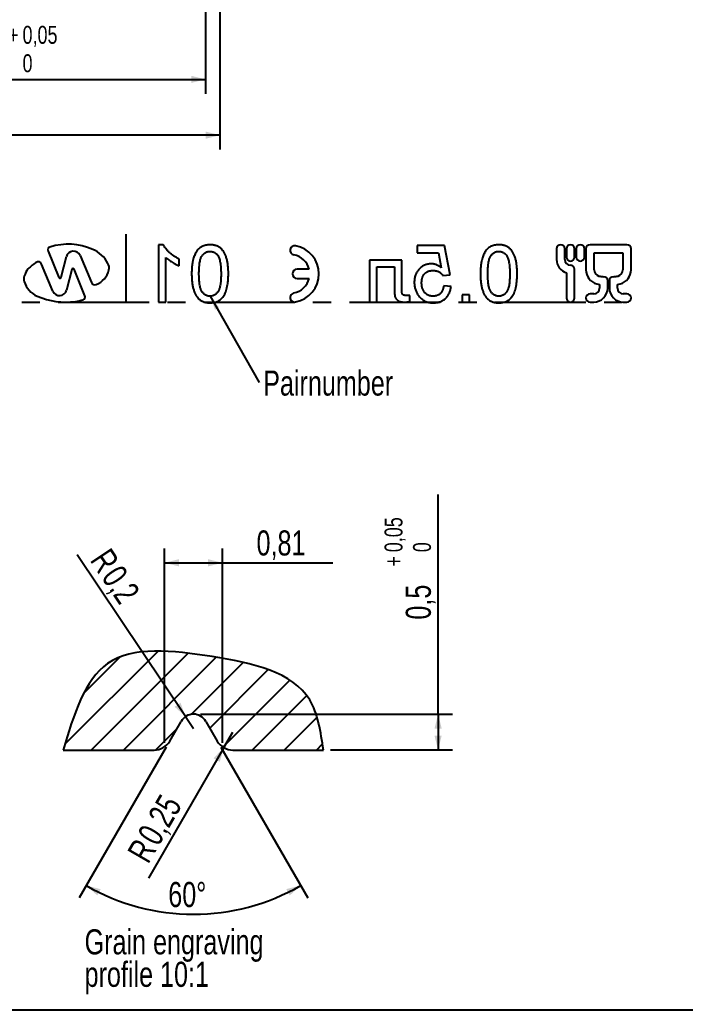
# Model space of a CAD drawing. Header units: millimetres. Extents: x -54 to 586, y 8 to 412.
# Drawn here: x 83.7 to 176.6, y 8 to 146.2 of the extents above; entities that cross this region are included whole.
import ezdxf

# ---------------------------------------------------------------- set-up
doc = ezdxf.new("R2010")
doc.units = ezdxf.units.MM
doc.header["$PDSIZE"] = -1
doc.linetypes.add('CENTERX2', pattern=[20.32, 12.7, -2.54, 2.54, -2.54])
for name, color, linetype in [('CENTERLINE', 4, 'CENTERX2'), ('DIMENSIONS', 2, 'Continuous'), ('HATCH', 3, 'Continuous'), ('TEXT', 2, 'Continuous')]:
    doc.layers.add(name, color=color, linetype=linetype)
doc.layers.add('OUTLINE', color=7, linetype='Continuous', lineweight=25)
doc.styles.add('SLDTEXTSTYLE0', font='TXT', dxfattribs={"width": 0.75})
doc.dimstyles.new('SLDDIMSTYLE0', dxfattribs={"dimtxt": 3.5, "dimasz": 2, "dimexe": 0, "dimexo": 0.0625, "dimgap": 0.875, "dimtad": 1, "dimrnd": 1e-09, "dimzin": 12, "dimdsep": 46, "dimtxsty": 'SLDTEXTSTYLE0', "dimsah": 1, "dimcen": 0.09, "dimadec": 0, "dimazin": 3, "dimtfac": 1, "dimtofl": 0, "dimtmove": 0, "dimatfit": 3, "dimfxl": 0, "dimfrac": 2, "dimtolj": 1, "dimtzin": 12, "dimarcsym": 0})
doc.dimstyles.new('SLDDIMSTYLE11', dxfattribs={"dimtxt": 0.18, "dimasz": 2, "dimexe": 0, "dimexo": 0.0625, "dimgap": 0, "dimtad": 0, "dimtih": 1, "dimtoh": 1, "dimdec": 0, "dimrnd": 1e-09, "dimzin": 0, "dimdsep": 46, "dimtxsty": 'Standard', "dimsah": 1, "dimcen": 0.09, "dimadec": 0, "dimazin": 0, "dimtfac": 2, "dimtdec": 0, "dimtofl": 0, "dimtmove": 0, "dimatfit": 3, "dimfxl": 0, "dimfrac": 2, "dimtolj": 1, "dimtzin": 0, "dimarcsym": 0})
doc.dimstyles.new('SLDDIMSTYLE12', dxfattribs={"dimtxt": 3.5, "dimasz": 2, "dimexe": 0, "dimexo": 0.0625, "dimgap": 0.875, "dimtad": 1, "dimlfac": 0.1, "dimrnd": 1e-09, "dimdsep": 46, "dimtxsty": 'SLDTEXTSTYLE0', "dimsah": 1, "dimcen": 0.09, "dimadec": 0, "dimazin": 2, "dimtfac": 1, "dimtofl": 0, "dimtmove": 0, "dimatfit": 3, "dimfxl": 0, "dimfrac": 2, "dimtolj": 1, "dimtzin": 12, "dimarcsym": 0})
doc.dimstyles.new('SLDDIMSTYLE14', dxfattribs={"dimtxt": 3.5, "dimasz": 2, "dimexe": 0, "dimexo": 0.0625, "dimgap": 0.875, "dimtad": 1, "dimdec": 4, "dimlfac": 0.1, "dimzin": 12, "dimdsep": 46, "dimtxsty": 'SLDTEXTSTYLE0', "dimsah": 1, "dimcen": 0.09, "dimazin": 3, "dimtfac": 1, "dimtofl": 0, "dimtmove": 0, "dimatfit": 3, "dimfxl": 0, "dimfrac": 2, "dimtolj": 1, "dimtzin": 12, "dimarcsym": 0})
doc.dimstyles.new('SLDDIMSTYLE15', dxfattribs={"dimtxt": 3.5, "dimasz": 2, "dimexe": 0, "dimexo": 0.0625, "dimgap": 0.875, "dimtad": 1, "dimlfac": 0.1, "dimrnd": 1e-09, "dimdsep": 46, "dimtxsty": 'SLDTEXTSTYLE0', "dimsah": 1, "dimcen": 0, "dimadec": 0, "dimazin": 2, "dimtfac": 1, "dimtofl": 0, "dimtmove": 0, "dimatfit": 3, "dimfxl": 0, "dimfrac": 2, "dimtolj": 1, "dimtzin": 12, "dimarcsym": 0})
doc.dimstyles.new('SLDDIMSTYLE16', dxfattribs={"dimtxt": 3.5, "dimasz": 2, "dimexe": 0, "dimexo": 0.0625, "dimgap": 0.875, "dimtad": 1, "dimlfac": 0.1, "dimrnd": 1e-09, "dimdsep": 46, "dimtxsty": 'SLDTEXTSTYLE0', "dimsah": 1, "dimcen": 0.09, "dimadec": 0, "dimazin": 2, "dimtol": 1, "dimtp": 0.05, "dimtfac": 1, "dimtofl": 0, "dimtmove": 0, "dimatfit": 3, "dimfxl": 0, "dimfrac": 2, "dimtolj": 1, "dimarcsym": 0})
doc.dimstyles.new('SLDDIMSTYLE5', dxfattribs={"dimtxt": 3.5, "dimasz": 2, "dimexe": 0, "dimexo": 0.0625, "dimgap": 0.875, "dimtad": 1, "dimrnd": 1e-09, "dimzin": 12, "dimdsep": 46, "dimtxsty": 'SLDTEXTSTYLE0', "dimsah": 1, "dimcen": 0.09, "dimadec": 0, "dimazin": 3, "dimtol": 1, "dimtp": 0.05, "dimtfac": 1, "dimtofl": 0, "dimtmove": 0, "dimatfit": 3, "dimfxl": 0, "dimfrac": 2, "dimtolj": 1, "dimarcsym": 0})

# ---------------------------------------------------------------- blocks, each defined once
blk = doc.blocks.new('SW_NOTE_1')
at = {"layer": 'TEXT', "color": 0, "char_height": 3.5, "attachment_point": 1, "style": 'SLDTEXTSTYLE0'}
for s, insert in [('Grain engraving', (0, 4.5)), ('profile 10:1', (0, -0.03))]:
    blk.add_mtext(s, dxfattribs=dict(at, insert=insert))
blk = doc.blocks.new('_D_7')
at = {"layer": 'DIMENSIONS'}
for p, q in [((45.16, 148.82), (45.16, 135.93)), ((109.66, 148.82), (109.66, 135.93)), ((45.16, 137.93), (109.66, 137.93))]:
    blk.add_line(p, q, dxfattribs=at)
for points in [[(45.16, 137.93), (47.16, 137.43), (47.16, 138.43)], [(109.66, 137.93), (107.66, 138.43), (107.66, 137.43)]]:
    blk.add_solid(points, dxfattribs=at)
at = {"layer": 'DIMENSIONS', "attachment_point": 1, "style": 'SLDTEXTSTYLE0'}
for s, insert, char_height in [('0,05', (84.11, 145.4), 2.5), ('+', (82.08, 145.4), 2.5), ('%%c', (64.25, 142.44), 3.5), ('64,49', (69.53, 142.44), 3.5), ('0', (84.11, 141.43), 2.5)]:
    blk.add_mtext(s, dxfattribs=dict(at, insert=insert, char_height=char_height))
blk = doc.blocks.new('_D_14')
at = {"layer": 'DIMENSIONS'}
for p, q in [((43.16, 161.32), (43.16, 128.14)), ((111.66, 161.32), (111.66, 128.14)), ((111.66, 130.14), (43.16, 130.14))]:
    blk.add_line(p, q, dxfattribs=at)
for points in [[(43.16, 130.14), (45.16, 129.64), (45.16, 130.64)], [(111.66, 130.14), (109.66, 130.64), (109.66, 129.64)]]:
    blk.add_solid(points, dxfattribs=at)
at = {"layer": 'DIMENSIONS', "char_height": 3.5, "attachment_point": 1, "style": 'SLDTEXTSTYLE0'}
for s, insert in [('%%c', (70.24, 134.66)), ('68,5', (75.52, 134.71))]:
    blk.add_mtext(s, dxfattribs=dict(at, insert=insert))
blk = doc.blocks.new('_D_35')
at = {"layer": 'DIMENSIONS'}
for p, q in [((103.93, 45.32), (103.93, 72.45)), ((112.01, 45.32), (112.01, 72.45)), ((103.93, 70.45), (112.01, 70.45)), ((112.01, 70.45), (127.41, 70.45))]:
    blk.add_line(p, q, dxfattribs=at)
for points in [[(103.93, 70.45), (105.93, 69.95), (105.93, 70.95)], [(112.01, 70.45), (110.01, 70.95), (110.01, 69.95)]]:
    blk.add_solid(points, dxfattribs=at)
at = {"layer": 'DIMENSIONS', "insert": (116.77, 74.97), "char_height": 3.5, "attachment_point": 1, "style": 'SLDTEXTSTYLE0'}
blk.add_mtext('0,81', dxfattribs=at)
blk = doc.blocks.new('_D_36')
at = {"layer": 'DIMENSIONS'}
for p, q in [((142.11, 49.32), (142.11, 79.98)), ((108.97, 49.32), (144.11, 49.32)), ((142.11, 49.32), (142.11, 44.32)), ((127.11, 44.32), (144.11, 44.32))]:
    blk.add_line(p, q, dxfattribs=at)
for points in [[(142.11, 49.32), (141.61, 47.32), (142.61, 47.32)], [(142.11, 44.32), (142.61, 46.32), (141.61, 46.32)]]:
    blk.add_solid(points, dxfattribs=at)
at = {"layer": 'DIMENSIONS', "attachment_point": 1, "rotation": 90, "style": 'SLDTEXTSTYLE0'}
for s, insert, char_height in [('0,05', (134.64, 71.93), 2.5), ('0', (138.61, 71.93), 2.5), ('+', (134.64, 69.91), 2.5), ('0,5', (137.6, 62.52), 3.5)]:
    blk.add_mtext(s, dxfattribs=dict(at, insert=insert, char_height=char_height))
blk = doc.blocks.new('_D_37')
at = {"layer": 'DIMENSIONS'}
for p, q in [((104.15, 44.7), (92.01, 23.67)), ((111.79, 44.7), (123.93, 23.67))]:
    blk.add_line(p, q, dxfattribs=at)
blk.add_arc((107.97, 51.32), 29.93, 240, 300, dxfattribs=at)
for points in [[(93.01, 25.4), (94.54, 24.02), (95.01, 24.9)], [(122.93, 25.4), (120.93, 24.9), (121.41, 24.02)]]:
    blk.add_solid(points, dxfattribs=at)
at = {"layer": 'DIMENSIONS', "insert": (104.45, 25.9), "char_height": 3.5, "attachment_point": 1, "style": 'SLDTEXTSTYLE0'}
blk.add_mtext('60°', dxfattribs=at)
blk = doc.blocks.new('_D_38')
at = {"layer": 'DIMENSIONS'}
for q in [(91.72, 71.57), (107.97, 47.32)]:
    blk.add_line((106.86, 48.98), q, dxfattribs=at)
blk.add_solid([(106.86, 48.98), (106.16, 50.92), (105.33, 50.36)], dxfattribs=at)
at = {"layer": 'DIMENSIONS', "char_height": 3.5, "attachment_point": 1, "rotation": 303.8129, "style": 'SLDTEXTSTYLE0'}
for s, insert in [('R', (96.34, 72.76)), ('0,2', (97.92, 70.4))]:
    blk.add_mtext(s, dxfattribs=dict(at, insert=insert))
blk = doc.blocks.new('_D_39')
at = {"layer": 'DIMENSIONS'}
for q in [(113.46, 46.82), (101.69, 26.43)]:
    blk.add_line((112.21, 44.65), q, dxfattribs=at)
blk.add_solid([(112.21, 44.65), (110.77, 43.17), (111.64, 42.67)], dxfattribs=at)
at = {"layer": 'DIMENSIONS', "char_height": 3.5, "attachment_point": 1, "rotation": 60, "style": 'SLDTEXTSTYLE0'}
for s, insert in [('0,25', (100.02, 32.49)), ('R', (98.61, 30.04))]:
    blk.add_mtext(s, dxfattribs=dict(at, insert=insert))
blk = doc.blocks.new('SW_NOTE_10')
at = {"layer": 'TEXT', "color": 0, "insert": (0.57, 1.66), "char_height": 3.5, "attachment_point": 1, "style": 'SLDTEXTSTYLE0'}
blk.add_mtext('Pairnumber', dxfattribs=at)

msp = doc.modelspace()

# ---------------------------------------------------------------- hatches: boundary and pattern name
at = {"layer": 'HATCH'}
h = msp.add_hatch(dxfattribs=at)
h.set_pattern_fill('ANSI31', color=256, style=0)
edge = h.paths.add_edge_path(flags=0)
edge.add_arc((107.97153, 47.31726), 2, 30, 150, ccw=False)
edge.add_line((109.70358, 48.31726), (111.29129, 45.56726))
edge.add_arc((113.45635, 46.81726), 2.5, 210, 270)
edge.add_line((113.45635, 44.31726), (126.11077, 44.31726))
edge.add_spline(control_points=[(126.11077, 44.31726), (125.72741, 46.86411), (124.55724, 54.63796), (110.69939, 57.63486), (94.32816, 59.39204), (91.25599, 49.21753), (89.77637, 44.31726)], knot_values=[0, 0, 0, 0, 0.144171711, 0.440059394, 0.730319778, 1, 1, 1, 1], weights=[1, 1, 1, 1, 1, 1, 1], degree=3, periodic=0)
edge.add_line((89.77637, 44.31726), (102.4867, 44.31726))
edge.add_arc((102.4867, 46.81726), 2.5, 270, 330)
edge.add_line((104.65176, 45.56726), (106.23947, 48.31726))

# ---------------------------------------------------------------- linework, layer by layer
at = {"color": 2}
for p in [(103.93007, 44.31726), (112.01298, 44.31726)]:
    msp.add_point(p, dxfattribs=at)
at = {"layer": 'CENTERLINE'}
for p, q in [((98.58109, 106.84396), (98.58109, 116.33691)), ((28.1222, 106.84396), (169.03998, 106.84396))]:
    msp.add_line(p, q, dxfattribs=at)
at = {"layer": 'OUTLINE'}
for p, q in [((103.75682, 114.84395), (103.09656, 114.84395)), ((103.09656, 114.84395), (103.09656, 106.84394)), ((168.46855, 114.84395), (163.32569, 114.84395)), ((87.67321, 113.96109), (89.17869, 110.27442)), ((139.19913, 114.7414), (139.19913, 113.71576)), ((142.994, 114.7414), (139.19913, 114.7414)), ((139.19913, 113.71576), (142.15586, 113.71576)), ((142.15586, 113.71576), (142.56291, 111.64366)), ((143.81451, 110.63884), (142.994, 114.7414)), ((158.63998, 114.27252), (158.63998, 112.78455)), ((159.78283, 112.78455), (159.78283, 114.27252)), ((160.01141, 114.27252), (160.01141, 113.12966)), ((161.15426, 113.12966), (161.15426, 114.27252)), ((161.38283, 114.27252), (161.38283, 113.12966)), ((162.52569, 113.12966), (162.52569, 114.27252)), ((162.75426, 114.27252), (162.75426, 111.35595)), ((163.89712, 113.70109), (167.89712, 113.70109)), ((163.89712, 111.35595), (163.89712, 113.70109)), ((167.89712, 113.70109), (167.89712, 111.35595)), ((169.03998, 111.35595), (169.03998, 114.27252)), ((88.34495, 108.35986), (86.75669, 112.13444)), ((89.50842, 110.30357), (90.2314, 113.18861)), ((92.14364, 113.33494), (93.73157, 109.56119)), ((104.1222, 106.84394), (104.1222, 113.07793)), ((105.96836, 111.89847), (105.96836, 112.84398)), ((137.04528, 112.69014), (132.53246, 112.69014)), ((132.53246, 112.69014), (132.53246, 106.84876)), ((137.04528, 108.90805), (137.04528, 112.69014)), ((90.97981, 111.39213), (90.25662, 108.50619)), ((92.81521, 107.73413), (91.30955, 111.42122)), ((124.10528, 111.42241), (122.42165, 111.42247)), ((133.5581, 111.76704), (136.01964, 111.76704)), ((133.5581, 106.84876), (133.5581, 111.76704)), ((136.01964, 111.76704), (136.01964, 108.93689)), ((142.78887, 110.53627), (143.81451, 110.63884)), ((160.01141, 110.92763), (160.01141, 107.41537)), ((161.15426, 107.41537), (161.15426, 111.41317)), ((122.42164, 110.14246), (124.10527, 110.14246)), ((164.63998, 109.29035), (164.63998, 108.78681)), ((165.78283, 108.78681), (165.78283, 109.81541)), ((166.01141, 109.81541), (166.01141, 108.78681)), ((167.15426, 108.78681), (167.15426, 109.29035)), ((143.91708, 108.99781), (142.89143, 109.10039)), ((145.45553, 107.86961), (145.45553, 106.84394)), ((146.48118, 107.86961), (145.45553, 107.86961)), ((146.48118, 106.84394), (146.48118, 107.86961)), ((163.83997, 107.9868), (163.32569, 107.9868)), ((168.46855, 107.9868), (167.95427, 107.9868)), ((103.09656, 106.84394), (104.1222, 106.84394)), ((132.53246, 106.84876), (133.5581, 106.84876)), ((138.17349, 107.76703), (137.72637, 107.76703)), ((138.17349, 106.89043), (138.17349, 107.76703)), ((145.45553, 106.84394), (146.48118, 106.84394)), ((163.32569, 106.84394), (163.83997, 106.84394)), ((167.95427, 106.84394), (168.46855, 106.84394)), ((104.65176, 45.56726), (106.23947, 48.31726)), ((109.70358, 48.31726), (111.29129, 45.56726)), ((89.77637, 44.31726), (102.4867, 44.31726)), ((113.45635, 44.31726), (126.11077, 44.31726)), ((586, 8), (8, 8))]:
    msp.add_line(p, q, dxfattribs=at)
for centre, radius, start, end in [((90.48934, 106.47851), 8.44365, 66.1437586, 107.5828337), ((159.2114, 114.27253), 0.57143, 0, 180), ((160.58283, 114.27253), 0.57143, 0, 180), ((161.95426, 114.27253), 0.57143, 0, 180), ((163.32569, 114.27253), 0.57143, 90, 180), ((168.46855, 114.27253), 0.57143, 0, 90), ((88.06721, 114.12198), 0.42559, 107.5828337, 202.213088), ((91.21192, 112.94289), 1.01084, 22.8206639, 165.9318179), ((92.08084, 110.07734), 4.50863, 28.6657529, 66.1437586), ((122.10164, 114.08093), 0.64, 79.0194246, 259.0194246), ((121.46164, 110.78245), 2.72, 13.6086774, 79.0194246), ((121.46164, 110.78245), 4, 280.9805754, 79.0194246), ((88.52202, 108.16897), 4.89276, 119.7553956, 137.6749296), ((86.31818, 112.02405), 0.45219, 14.1305828, 119.7553956), ((94.89323, 111.6149), 1.30338, 347.4273909, 28.6657529), ((160.58283, 112.78458), 1.94286, 180, 252.8953648), ((160.58283, 112.78458), 0.8, 180, 270), ((160.58283, 113.12968), 0.57143, 180, 0), ((160.58283, 111.41315), 0.57143, 0, 90), ((161.95426, 113.12968), 0.57143, 180, 0), ((87.07397, 109.60373), 2.85737, 139.39453, 162.1232042), ((91.14972, 111.34954), 0.17516, 24.1555604, 165.9318179), ((93.36785, 111.95509), 2.86623, 290.9719149, 347.4273909), ((122.42164, 110.78245), 0.64, 89.9995553, 269.9995553), ((164.8114, 111.35597), 2.05714, 180, 254.3815017), ((164.8114, 111.35597), 0.91429, 180, 254.3815017), ((166.98283, 111.35597), 0.91429, 285.6184983, 0), ((166.98283, 111.35597), 2.05714, 285.6184983, 0), ((85.5948, 110.08083), 1.30316, 162.1232042, 196.1212025), ((87.42619, 110.61016), 3.20951, 196.1212025, 246.5858149), ((89.33906, 110.33993), 0.17323, 202.213088, 347.8742903), ((94.20851, 109.7619), 0.51744, 202.8206639, 290.9719149), ((121.46164, 110.78245), 2.72, 280.9805754, 346.3907562), ((165.2114, 112.78682), 3.54286, 254.3815017, 260.7182009), ((165.2114, 112.78682), 2.4, 254.3815017, 270), ((165.2114, 109.81539), 0.57143, 0, 90), ((166.58283, 109.81539), 0.57143, 90, 180), ((166.58283, 112.78682), 2.4, 270, 285.6184983), ((166.58283, 112.78682), 3.54286, 279.2817991, 285.6184983), ((89.27639, 108.75182), 1.01054, 202.8203491, 345.9318179), ((122.10164, 107.48396), 0.64, 100.9805754, 280.9805754), ((163.32569, 107.41539), 0.57143, 90, 270), ((163.83998, 108.78682), 1.94286, 270, 0), ((163.83998, 108.78682), 0.8, 270, 0), ((167.95426, 108.78682), 1.94286, 180, 270), ((167.95426, 108.78682), 0.8, 180, 270), ((168.46855, 107.41539), 0.57143, 270, 90), ((90.11266, 116.81401), 9.97005, 246.5858149, 277.9619866), ((90.50825, 113.98557), 7.11408, 277.9619866, 286.8440891), ((92.42318, 107.57402), 0.42346, 290.2416073, 22.213088), ((160.58283, 107.41539), 0.57143, 180, 0), ((107.97153, 47.31726), 2, 30, 150), ((102.4867, 46.81726), 2.5, 270, 330), ((113.45635, 46.81726), 2.5, 210, 270)]:
    msp.add_arc(centre, radius, start, end, dxfattribs=at)
for points, knots in [([(105.96836, 112.84396), (105.84019, 112.90997), (105.58759, 113.04006), (105.23072, 113.26474), (104.89754, 113.50831), (104.59357, 113.77071), (104.32108, 114.03892), (104.09145, 114.30956), (103.89931, 114.57271), (103.80291, 114.75622), (103.75682, 114.84396)], [0, 0, 0, 0, 0.142657251, 0.281168994, 0.416977192, 0.550852493, 0.67836417, 0.795032443, 0.901998178, 1, 1, 1, 1]), ([(110.27605, 114.84396), (110.17331, 114.84094), (109.97147, 114.83501), (109.67678, 114.78661), (109.39906, 114.70382), (109.13848, 114.59214), (108.8995, 114.45028), (108.68608, 114.27782), (108.50053, 114.07658), (108.34486, 113.84418), (108.20879, 113.58702), (108.08791, 113.30395), (107.97863, 112.99529), (107.90109, 112.71899), (107.84578, 112.48048), (107.80917, 112.28377), (107.77877, 112.07151), (107.75548, 111.84423), (107.73638, 111.60217), (107.72162, 111.34519), (107.71413, 111.07264), (107.71269, 110.88563), (107.71195, 110.78948)], [0, 0, 0, 0, 0.056724337, 0.111437236, 0.164367822, 0.216435372, 0.26764149, 0.31735978, 0.367473063, 0.418210397, 0.471404283, 0.52796572, 0.588061116, 0.652134263, 0.686344836, 0.72326368, 0.762610251, 0.804738937, 0.849430339, 0.896711258, 0.946889638, 1, 1, 1, 1]), ([(112.84015, 110.78948), (112.83912, 110.9038), (112.83709, 111.12772), (112.82454, 111.45536), (112.80262, 111.7665), (112.76991, 112.06087), (112.73117, 112.33915), (112.6808, 112.60093), (112.62413, 112.8468), (112.55614, 113.07651), (112.48144, 113.29203), (112.39669, 113.49301), (112.30133, 113.67924), (112.20006, 113.85265), (112.08754, 114.01055), (111.97055, 114.15736), (111.84061, 114.28771), (111.70311, 114.40494), (111.55602, 114.50839), (111.40014, 114.59766), (111.23605, 114.67647), (111.06063, 114.7358), (110.87752, 114.78417), (110.68531, 114.81975), (110.48379, 114.84073), (110.34608, 114.84287), (110.27605, 114.84396)], [0, 0, 0, 0, 0.063114458, 0.123614646, 0.180973711, 0.235261455, 0.287100702, 0.336030736, 0.382382349, 0.426334084, 0.468210695, 0.508249601, 0.546628337, 0.583649539, 0.618994315, 0.653583019, 0.687156136, 0.720422192, 0.753230219, 0.786260156, 0.819503983, 0.853545275, 0.88830828, 0.923995861, 0.961350305, 1, 1, 1, 1]), ([(150.58374, 114.84396), (150.481, 114.84094), (150.27916, 114.83501), (149.98448, 114.78661), (149.70675, 114.70382), (149.44617, 114.59214), (149.20719, 114.45028), (148.99377, 114.27782), (148.80822, 114.07658), (148.65255, 113.84418), (148.51648, 113.58702), (148.3956, 113.30395), (148.28632, 112.99529), (148.20878, 112.71899), (148.15347, 112.48048), (148.11686, 112.28377), (148.08646, 112.07151), (148.06318, 111.84423), (148.04407, 111.60217), (148.02932, 111.34519), (148.02183, 111.07264), (148.02038, 110.88563), (148.01964, 110.78948)], [0, 0, 0, 0, 0.056724337, 0.111437236, 0.164367822, 0.216435372, 0.26764149, 0.31735978, 0.367473063, 0.418210397, 0.471404283, 0.52796572, 0.588061116, 0.652134263, 0.686344836, 0.72326368, 0.762610251, 0.804738937, 0.849430339, 0.896711258, 0.946889638, 1, 1, 1, 1]), ([(153.14784, 110.78948), (153.14681, 110.9038), (153.14479, 111.12772), (153.13223, 111.45536), (153.11032, 111.7665), (153.0776, 112.06087), (153.03886, 112.33915), (152.98849, 112.60093), (152.93182, 112.8468), (152.86383, 113.07651), (152.78913, 113.29203), (152.70438, 113.49301), (152.60903, 113.67924), (152.50775, 113.85265), (152.39523, 114.01055), (152.27824, 114.15736), (152.1483, 114.28771), (152.0108, 114.40494), (151.86372, 114.50839), (151.70783, 114.59766), (151.54374, 114.67647), (151.36832, 114.7358), (151.18521, 114.78417), (150.993, 114.81975), (150.79148, 114.84073), (150.65377, 114.84287), (150.58374, 114.84396)], [0, 0, 0, 0, 0.063114458, 0.123614646, 0.180973711, 0.235261455, 0.287100702, 0.336030736, 0.382382349, 0.426334084, 0.468210695, 0.508249601, 0.546628337, 0.583649539, 0.618994315, 0.653583019, 0.687156136, 0.720422192, 0.753230219, 0.786260156, 0.819503983, 0.853545275, 0.88830828, 0.923995861, 0.961350305, 1, 1, 1, 1]), ([(108.73759, 110.79268), (108.73825, 110.90127), (108.73957, 111.11842), (108.75013, 111.44405), (108.77153, 111.76912), (108.80336, 112.09339), (108.85037, 112.41587), (108.91076, 112.69203), (108.97999, 112.92084), (109.05221, 113.10281), (109.14609, 113.27499), (109.26375, 113.43169), (109.38969, 113.56709), (109.52248, 113.67987), (109.66056, 113.76701), (109.80742, 113.83847), (109.9634, 113.88711), (110.12431, 113.91578), (110.23294, 113.9192), (110.28727, 113.92091)], [0, 0, 0, 0, 0.083339076, 0.166659568, 0.250005287, 0.333331841, 0.416671018, 0.499999084, 0.550008168, 0.60000693, 0.650012627, 0.700011161, 0.750003956, 0.791673304, 0.833335607, 0.875001194, 0.916668199, 0.958330655, 1, 1, 1, 1]), ([(110.28727, 113.92091), (110.34539, 113.91931), (110.46164, 113.91609), (110.63329, 113.88226), (110.79894, 113.82678), (110.95649, 113.74481), (111.10381, 113.64101), (111.2368, 113.515), (111.31317, 113.4202), (111.35137, 113.37279)], [0, 0, 0, 0, 0.140005352, 0.280012184, 0.420033749, 0.559954981, 0.706670204, 0.853293143, 1, 1, 1, 1]), ([(111.35137, 113.37281), (111.38949, 113.30908), (111.46999, 113.17449), (111.56007, 112.94056), (111.63964, 112.67323), (111.70515, 112.36838), (111.75254, 112.02654), (111.78996, 111.64809), (111.80939, 111.23252), (111.81276, 110.94334), (111.81451, 110.79268)], [0, 0, 0, 0, 0.0838881133, 0.1771540328, 0.2825136356, 0.3993998607, 0.5294908062, 0.6728021777, 0.8295357616, 1, 1, 1, 1]), ([(149.04528, 110.79268), (149.04594, 110.90127), (149.04726, 111.11842), (149.05782, 111.44405), (149.07921, 111.76912), (149.11106, 112.09339), (149.15806, 112.41587), (149.21845, 112.69203), (149.28768, 112.92083), (149.3599, 113.10281), (149.45378, 113.27498), (149.57144, 113.43169), (149.69738, 113.56709), (149.83017, 113.67987), (149.96825, 113.76701), (150.11512, 113.83847), (150.27109, 113.88711), (150.432, 113.91578), (150.54064, 113.9192), (150.59496, 113.92091)], [0, 0, 0, 0, 0.083339066, 0.166659541, 0.25000522, 0.33333186, 0.416670957, 0.499999014, 0.550008162, 0.600006829, 0.65001275, 0.700011137, 0.75000409, 0.791673067, 0.833335165, 0.875000747, 0.916668202, 0.958330184, 1, 1, 1, 1]), ([(150.59496, 113.92091), (150.65308, 113.91931), (150.76933, 113.91609), (150.94098, 113.88226), (151.10664, 113.82678), (151.26418, 113.74481), (151.4115, 113.64101), (151.54449, 113.515), (151.62087, 113.4202), (151.65906, 113.37279)], [0, 0, 0, 0, 0.140004546, 0.280010583, 0.420033506, 0.559954679, 0.706670451, 0.85329224, 1, 1, 1, 1]), ([(151.65906, 113.37281), (151.69718, 113.30908), (151.77768, 113.17449), (151.86776, 112.94056), (151.94733, 112.67323), (152.01284, 112.36838), (152.06024, 112.02654), (152.09765, 111.64809), (152.11709, 111.23252), (152.12045, 110.94334), (152.1222, 110.79268)], [0, 0, 0, 0, 0.083888113, 0.177154033, 0.282513636, 0.399399861, 0.529490806, 0.672802178, 0.829535762, 1, 1, 1, 1]), ([(104.1222, 113.07794), (104.18126, 113.02098), (104.304, 112.90261), (104.51149, 112.73509), (104.74306, 112.5653), (104.99573, 112.40203), (105.25328, 112.24832), (105.50217, 112.11009), (105.73824, 111.99311), (105.89374, 111.92914), (105.96836, 111.89845)], [0, 0, 0, 0, 0.1116703001, 0.2320944809, 0.3627434591, 0.5025575097, 0.6415251033, 0.7710984953, 0.8901617574, 1, 1, 1, 1]), ([(141.13663, 112.1773), (141.05585, 112.17518), (140.89679, 112.17101), (140.66241, 112.13677), (140.43829, 112.07864), (140.2227, 112.00035), (140.01846, 111.89657), (139.82352, 111.7709), (139.63864, 111.62233), (139.4649, 111.45364), (139.3073, 111.26638), (139.16624, 111.06666), (139.05104, 110.85047), (138.95414, 110.62347), (138.88106, 110.38191), (138.82559, 110.12924), (138.79593, 109.8623), (138.79126, 109.68057), (138.78887, 109.58755)], [0, 0, 0, 0, 0.061997419, 0.122087954, 0.181375311, 0.239508008, 0.297835698, 0.356879971, 0.417281825, 0.479640409, 0.542500067, 0.60496242, 0.666991033, 0.730216243, 0.794172863, 0.860458143, 0.92857818, 1, 1, 1, 1]), ([(142.56291, 111.64364), (142.50632, 111.68611), (142.39518, 111.76951), (142.22182, 111.87871), (142.04599, 111.97076), (141.8687, 112.04614), (141.68855, 112.10486), (141.50662, 112.14566), (141.32229, 112.17323), (141.19869, 112.17594), (141.13663, 112.1773)], [0, 0, 0, 0, 0.136729402, 0.268514917, 0.395529405, 0.519999954, 0.640496477, 0.761236102, 0.880106717, 1, 1, 1, 1]), ([(107.71195, 110.78948), (107.713, 110.67569), (107.71506, 110.45337), (107.72727, 110.12837), (107.75051, 109.81957), (107.77911, 109.52629), (107.82236, 109.24929), (107.86898, 108.98741), (107.92662, 108.74182), (107.99389, 108.51244), (108.06964, 108.29803), (108.15271, 108.09698), (108.24472, 107.90943), (108.34841, 107.73721), (108.45903, 107.57803), (108.5774, 107.4313), (108.70602, 107.29912), (108.84476, 107.18224), (108.99081, 107.07695), (109.14707, 106.98681), (109.31287, 106.91212), (109.48709, 106.84827), (109.6715, 106.80149), (109.86465, 106.76567), (110.06724, 106.74458), (110.20549, 106.74247), (110.27605, 106.7414)], [0, 0, 0, 0, 0.062873946, 0.12283663, 0.179656567, 0.233960012, 0.285595019, 0.334513106, 0.380904826, 0.424894592, 0.466529035, 0.506488294, 0.545031554, 0.58183118, 0.61744828, 0.652066913, 0.685879714, 0.719174555, 0.752181646, 0.785240164, 0.81865645, 0.852547741, 0.887626342, 0.923635078, 0.961021844, 1, 1, 1, 1]), ([(110.27605, 107.66445), (110.22192, 107.66654), (110.11368, 107.67071), (109.95308, 107.69952), (109.79947, 107.75363), (109.65277, 107.82413), (109.51693, 107.91403), (109.3849, 108.02662), (109.25755, 108.15999), (109.14025, 108.31632), (109.04699, 108.48824), (108.97678, 108.67042), (108.90773, 108.89855), (108.84829, 109.1741), (108.80216, 109.49573), (108.76997, 109.819), (108.74925, 110.1432), (108.73962, 110.4679), (108.73827, 110.68442), (108.73759, 110.79268)], [0, 0, 0, 0, 0.041666018, 0.08332713, 0.124996055, 0.166652862, 0.208321518, 0.249988257, 0.299983261, 0.349977967, 0.399973405, 0.449994072, 0.500006752, 0.583333805, 0.66666134, 0.750001453, 0.833336125, 0.916663567, 1, 1, 1, 1]), ([(111.81451, 110.79268), (111.81382, 110.6844), (111.81244, 110.46782), (111.80289, 110.14304), (111.78225, 109.81876), (111.75003, 109.49541), (111.70434, 109.17367), (111.64525, 108.89793), (111.57535, 108.67003), (111.50634, 108.48738), (111.41307, 108.31527), (111.29432, 108.16003), (111.16726, 108.02635), (111.03469, 107.91437), (110.89992, 107.82295), (110.75342, 107.75156), (110.59891, 107.70007), (110.43851, 107.67057), (110.3302, 107.66649), (110.27605, 107.66445)], [0, 0, 0, 0, 0.083333266, 0.1666722732, 0.2500026972, 0.3333378688, 0.4166793948, 0.4999975671, 0.5500037333, 0.6000365871, 0.6500252789, 0.7000126345, 0.7500179517, 0.7916743446, 0.8333462187, 0.8750057085, 0.9166686811, 0.9583344085, 1, 1, 1, 1]), ([(112.06291, 107.51223), (112.12631, 107.60369), (112.25705, 107.79228), (112.41007, 108.11385), (112.54656, 108.46785), (112.65369, 108.86123), (112.73759, 109.29086), (112.79819, 109.75757), (112.83248, 110.26118), (112.83754, 110.6094), (112.84015, 110.78948)], [0, 0, 0, 0, 0.097420668, 0.200885588, 0.31117197, 0.429797946, 0.557739926, 0.694715269, 0.84212991, 1, 1, 1, 1]), ([(139.81451, 109.52668), (139.81569, 109.59189), (139.81798, 109.71887), (139.83729, 109.90378), (139.86986, 110.07766), (139.91201, 110.24242), (139.97011, 110.39548), (140.03901, 110.53907), (140.12343, 110.67012), (140.21734, 110.79274), (140.3246, 110.90265), (140.44666, 110.99546), (140.57873, 111.07669), (140.72346, 111.14256), (140.88095, 111.1915), (141.04963, 111.22916), (141.23125, 111.24896), (141.35614, 111.25244), (141.42028, 111.25422)], [0.0000097217, 0.0000097217, 0.0000097217, 0.0000097217, 0.0728659335, 0.141886872, 0.2074526264, 0.27043768, 0.3316408722, 0.3901075775, 0.4480692869, 0.5055029519, 0.5624881528, 0.6190843289, 0.6764155307, 0.7354523605, 0.7962407694, 0.8604056781, 0.9283049273, 1, 1, 1, 1]), ([(141.42028, 111.25422), (141.50004, 111.25189), (141.653, 111.24741), (141.87279, 111.20977), (142.07287, 111.14897), (142.25098, 111.05834), (142.41011, 110.95008), (142.55357, 110.82757), (142.68254, 110.69091), (142.75329, 110.58802), (142.78887, 110.53627)], [0, 0, 0, 0, 0.147859637, 0.283561322, 0.412369396, 0.534236356, 0.652691629, 0.768663059, 0.883652402, 1, 1, 1, 1]), ([(148.01964, 110.78948), (148.02069, 110.67569), (148.02275, 110.45337), (148.03497, 110.12837), (148.0582, 109.81957), (148.0868, 109.52629), (148.13006, 109.24929), (148.17667, 108.98741), (148.23432, 108.74182), (148.30158, 108.51244), (148.37733, 108.29803), (148.4604, 108.09698), (148.55242, 107.90943), (148.6561, 107.73721), (148.76673, 107.57803), (148.88509, 107.4313), (149.01371, 107.29912), (149.15245, 107.18224), (149.2985, 107.07695), (149.45476, 106.98681), (149.62056, 106.91212), (149.79478, 106.84827), (149.97919, 106.80149), (150.17234, 106.76567), (150.37494, 106.74458), (150.51318, 106.74247), (150.58374, 106.7414)], [0, 0, 0, 0, 0.062873946, 0.12283663, 0.179656567, 0.233960012, 0.285595019, 0.334513106, 0.380904826, 0.424894592, 0.466529035, 0.506488294, 0.545031554, 0.58183118, 0.61744828, 0.652066913, 0.685879714, 0.719174555, 0.752181646, 0.785240164, 0.81865645, 0.852547741, 0.887626342, 0.923635078, 0.961021844, 1, 1, 1, 1]), ([(150.58374, 107.66445), (150.52961, 107.66654), (150.42137, 107.67071), (150.26077, 107.69952), (150.10717, 107.75363), (149.96047, 107.82413), (149.82462, 107.91403), (149.69259, 108.02662), (149.56524, 108.15999), (149.44794, 108.31632), (149.35468, 108.48824), (149.28447, 108.67042), (149.21542, 108.89855), (149.15598, 109.1741), (149.10985, 109.49573), (149.07766, 109.819), (149.05694, 110.1432), (149.04732, 110.4679), (149.04596, 110.68442), (149.04528, 110.79268)], [0, 0, 0, 0, 0.041666035, 0.083327164, 0.12499588, 0.166652274, 0.208321147, 0.249988085, 0.29998311, 0.349977551, 0.399973238, 0.44999375, 0.500006521, 0.583333659, 0.666661194, 0.75000134, 0.833336062, 0.916663538, 1, 1, 1, 1]), ([(152.1222, 110.79268), (152.12151, 110.6844), (152.12013, 110.46782), (152.11059, 110.14304), (152.08994, 109.81876), (152.05772, 109.49541), (152.01203, 109.17367), (151.95295, 108.89793), (151.88304, 108.67003), (151.81403, 108.48738), (151.72076, 108.31528), (151.60201, 108.16003), (151.47495, 108.02635), (151.34238, 107.91437), (151.20761, 107.82295), (151.06112, 107.75156), (150.90661, 107.70007), (150.7462, 107.67057), (150.63789, 107.66649), (150.58374, 107.66445)], [0, 0, 0, 0, 0.0833332355, 0.1666722049, 0.2500026442, 0.3333377135, 0.4166792438, 0.4999973857, 0.5500036737, 0.600036422, 0.6500250956, 0.7000121457, 0.7500179395, 0.7916741346, 0.8333457949, 0.875005484, 0.9166677612, 0.9583337084, 1, 1, 1, 1]), ([(152.3706, 107.51223), (152.434, 107.60369), (152.56474, 107.79228), (152.71776, 108.11385), (152.85425, 108.46785), (152.96138, 108.86123), (153.04528, 109.29086), (153.10588, 109.75757), (153.14018, 110.26118), (153.14523, 110.6094), (153.14784, 110.78948)], [0, 0, 0, 0, 0.097420668, 0.200885588, 0.31117197, 0.429797946, 0.557739926, 0.694715269, 0.84212991, 1, 1, 1, 1]), ([(138.78887, 109.58755), (138.79069, 109.4988), (138.79427, 109.32349), (138.82367, 109.06514), (138.87209, 108.8162), (138.93692, 108.57594), (139.02451, 108.34571), (139.13075, 108.12477), (139.2533, 107.91082), (139.35159, 107.77893), (139.40105, 107.71255)], [0, 0, 0, 0, 0.132461622, 0.261649501, 0.387546698, 0.510781629, 0.632675361, 0.754660354, 0.87652278, 1, 1, 1, 1]), ([(141.42509, 107.66445), (141.36697, 107.66583), (141.25073, 107.66859), (141.0776, 107.69189), (140.90785, 107.73295), (140.74399, 107.79326), (140.5886, 107.87127), (140.44826, 107.97181), (140.3189, 108.08462), (140.20746, 108.21514), (140.10165, 108.36362), (140.01012, 108.53401), (139.93242, 108.72278), (139.8773, 108.91939), (139.84016, 109.11992), (139.81758, 109.32278), (139.81553, 109.45872), (139.81451, 109.52668)], [0, 0, 0, 0, 0.062725707, 0.125447567, 0.188168478, 0.250895213, 0.313588307, 0.375212332, 0.436780377, 0.498418761, 0.560005866, 0.633325128, 0.706662536, 0.779974932, 0.853308825, 0.926653311, 1, 1, 1, 1]), ([(136.01964, 108.93689), (136.02051, 108.80054), (136.02225, 108.52782), (136.03078, 108.21224), (136.04477, 107.9906), (136.05386, 107.86231), (136.06948, 107.73466), (136.09068, 107.60763), (136.13206, 107.47906), (136.19803, 107.35432), (136.28752, 107.23808), (136.39108, 107.13439), (136.50706, 107.04467), (136.64534, 106.96618), (136.80662, 106.90842), (136.98504, 106.86761), (137.16711, 106.84829), (137.28885, 106.84539), (137.34977, 106.84394)], [0, 0, 0, 0, 0.1399603872, 0.2799277444, 0.3239158353, 0.3679137606, 0.4118931472, 0.4558965503, 0.4998990309, 0.5499071994, 0.5999060669, 0.6499297091, 0.6999482043, 0.7499720873, 0.8124684561, 0.875023305, 0.937468329, 1, 1, 1, 1]), ([(137.72637, 107.76704), (137.67717, 107.76718), (137.58606, 107.76743), (137.46085, 107.78103), (137.35768, 107.79809), (137.27534, 107.82583), (137.21008, 107.86216), (137.15706, 107.90729), (137.11883, 107.96397), (137.0925, 108.01841), (137.07845, 108.07585), (137.06963, 108.13862), (137.06189, 108.22045), (137.05584, 108.32093), (137.05098, 108.44061), (137.04861, 108.57901), (137.04427, 108.7371), (137.04493, 108.84875), (137.04528, 108.90805)], [0, 0, 0, 0, 0.0910108765, 0.1685587336, 0.2329587237, 0.2842541935, 0.3285395414, 0.3705930354, 0.4117531728, 0.4542347916, 0.4818210418, 0.5208464252, 0.5715280154, 0.6339614224, 0.7072086494, 0.7932756861, 0.8902193366, 0.9999871929, 0.9999871929, 0.9999871929, 0.9999871929]), ([(142.89143, 109.10039), (142.88096, 109.04061), (142.86002, 108.92107), (142.81758, 108.74385), (142.75962, 108.57106), (142.68677, 108.40408), (142.59807, 108.2445), (142.48549, 108.10092), (142.36243, 107.97296), (142.22269, 107.87178), (142.0765, 107.79057), (141.91989, 107.73159), (141.75774, 107.69105), (141.59191, 107.66943), (141.4807, 107.66611), (141.42509, 107.66445)], [0, 0, 0, 0, 0.080029579, 0.160027292, 0.240058389, 0.320034593, 0.400054404, 0.480043872, 0.560022533, 0.633334241, 0.706657438, 0.779973527, 0.853326913, 0.926651686, 1, 1, 1, 1]), ([(141.4315, 106.7414), (141.51759, 106.74315), (141.686, 106.74656), (141.93259, 106.77626), (142.16712, 106.82362), (142.38967, 106.89155), (142.60091, 106.97738), (142.79839, 107.08642), (142.98553, 107.21115), (143.15821, 107.35542), (143.31555, 107.51634), (143.45653, 107.69049), (143.57924, 107.87799), (143.68362, 108.07773), (143.77062, 108.2895), (143.83718, 108.51475), (143.8899, 108.75127), (143.90792, 108.91477), (143.91707, 108.99781)], [0, 0, 0, 0, 0.069298023, 0.135560844, 0.199670956, 0.261716238, 0.32266193, 0.382906924, 0.443032033, 0.503500787, 0.563724281, 0.623980022, 0.683629387, 0.743848272, 0.805191846, 0.867648743, 0.932778084, 1, 1, 1, 1]), ([(110.27605, 106.7414), (110.36856, 106.74404), (110.54894, 106.74918), (110.81237, 106.78414), (111.05962, 106.84567), (111.29276, 106.92819), (111.50918, 107.03857), (111.70991, 107.17286), (111.89898, 107.32795), (112.00782, 107.45031), (112.06291, 107.51223)], [0, 0, 0, 0, 0.13790323, 0.268873343, 0.395178127, 0.517089238, 0.636743027, 0.756221816, 0.876628359, 1, 1, 1, 1]), ([(137.34977, 106.84394), (137.4268, 106.84503), (137.58085, 106.84721), (137.85572, 106.86049), (138.05296, 106.87907), (138.17349, 106.89043)], [0, 0, 0, 0, 0.280002206, 0.560007729, 1, 1, 1, 1]), ([(139.40105, 107.71255), (139.46389, 107.63507), (139.58751, 107.48265), (139.80155, 107.28482), (140.03165, 107.11669), (140.27918, 106.9801), (140.54247, 106.87033), (140.82475, 106.79729), (141.12263, 106.74824), (141.32712, 106.74371), (141.4315, 106.7414)], [0, 0, 0, 0, 0.127892619, 0.251578514, 0.37279282, 0.492777699, 0.613590069, 0.737808649, 0.866179902, 1, 1, 1, 1]), ([(150.58374, 106.7414), (150.67626, 106.74404), (150.85664, 106.74918), (151.12006, 106.78414), (151.36731, 106.84567), (151.60045, 106.92819), (151.81687, 107.03857), (152.0176, 107.17286), (152.20667, 107.32795), (152.31552, 107.45031), (152.3706, 107.51223)], [0, 0, 0, 0, 0.13790323, 0.268873343, 0.395178127, 0.517089238, 0.636743027, 0.756221816, 0.876628359, 1, 1, 1, 1]), ([(126.11077, 44.31726), (125.72741, 46.86411), (124.55724, 54.63796), (110.69939, 57.63486), (94.32816, 59.39204), (91.25599, 49.21753), (89.77637, 44.31726)], [0, 0, 0, 0, 0.144171711, 0.440059394, 0.730319778, 1, 1, 1, 1])]:
    msp.add_open_spline(points, degree=3, knots=knots, dxfattribs=at)

# ---------------------------------------------------------------- block references
at = {"layer": 'TEXT'}
for name, p in [('SW_NOTE_10', (117.12468, 95.62954)), ('SW_NOTE_1', (92.76891, 14.78944))]:
    msp.add_blockref(name, p, dxfattribs=at)

# ---------------------------------------------------------------- dimensions: what is measured, and where the dimension line sits
at = {"layer": 'DIMENSIONS'}
for base, p1, p2, dimstyle, picture, middle in [((43.15982, 130.14443), (111.65982, 162.31949), (43.15982, 162.31949), 'SLDDIMSTYLE0', '_D_14', (77.40982, 130.14443)), ((109.65653, 137.93058), (45.16311, 149.81949), (109.65653, 149.81949), 'SLDDIMSTYLE5', '_D_7', (77.40982, 137.93058))]:
    dim = msp.add_linear_dim(base=base, p1=p1, p2=p2, text='%%c<>', dimstyle=dimstyle, dxfattribs=at)
    dim.commit()
    dim.dimension.update_dxf_attribs({"geometry": picture, "text_midpoint": middle, "dimtype": 160})
dim = msp.add_linear_dim(base=(142.11077, 44.31726), p1=(107.97153, 49.31726), p2=(126.11077, 44.31726), angle=90, dimstyle='SLDDIMSTYLE16', dxfattribs=at)
dim.commit()
dim.dimension.update_dxf_attribs({"geometry": '_D_36', "text_midpoint": (142.11077, 70.45374), "dimtype": 160})
dim = msp.add_linear_dim(base=(112.01298, 70.45374), p1=(103.93007, 44.31726), p2=(112.01298, 44.31726), dimstyle='SLDDIMSTYLE12', dxfattribs=at)
dim.commit()
dim.dimension.update_dxf_attribs({"geometry": '_D_35', "text_midpoint": (121.29909, 70.45374), "dimtype": 160})
for center, mpoint, picture, middle in [((107.97153, 47.31726), (106.85856, 48.97897), '_D_38', (95.10284, 66.53096)), ((113.45635, 46.81726), (112.20635, 44.65219), '_D_39', (105.33298, 32.74715))]:
    dim = msp.add_radius_dim(center=center, mpoint=mpoint, dimstyle='SLDDIMSTYLE15', dxfattribs=at)
    dim.commit()
    dim.dimension.update_dxf_attribs({"geometry": picture, "text_midpoint": middle, "dimtype": 164})
dim = msp.add_angular_dim_2l(base=(107.97153, 21.39201), line1=((109.70358, 48.31726), (111.29129, 45.56726)), line2=((104.65176, 45.56726), (106.23947, 48.31726)), dimstyle='SLDDIMSTYLE14', dxfattribs=at)
dim.commit()
dim.dimension.update_dxf_attribs({"geometry": '_D_37', "text_midpoint": (107.97153, 21.39201), "dimtype": 162})

# ---------------------------------------------------------------- leaders
at = {"layer": 'TEXT'}
msp.add_leader([(110.27605, 107.66448), (117.12468, 95.62954)], dimstyle='SLDDIMSTYLE11', dxfattribs=at)

doc.saveas('drawing.dxf')
